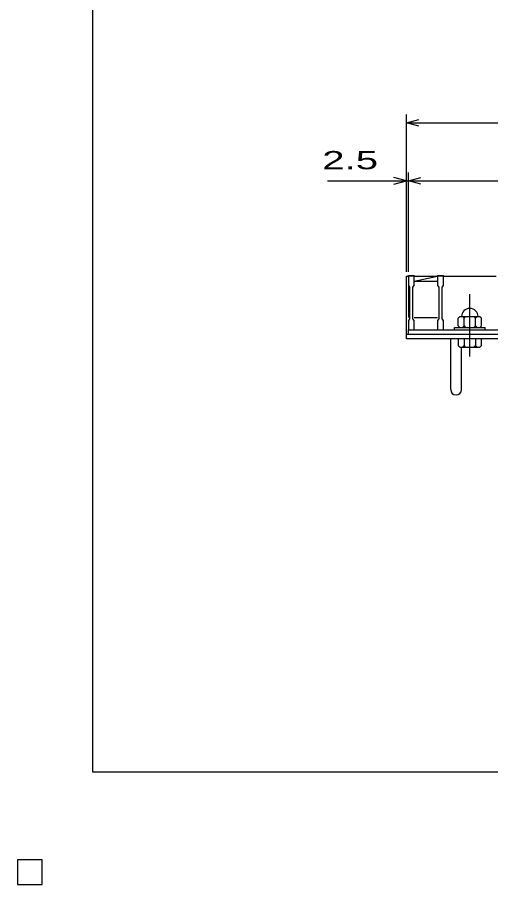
# Model space of a CAD drawing. Units: millimetres, scale not verified. Extents: x -1820 to 1731, y -1282 to 1054.
# Drawn here: x -1820 to -1249, y -1282 to -235 of the extents above; entities that cross this region are included whole.
import ezdxf
from ezdxf.enums import TextEntityAlignment as Align

# ---------------------------------------------------------------- set-up
doc = ezdxf.new("R2010")
doc.units = ezdxf.units.MM
doc.header["$LTSCALE"] = 10
doc.linetypes.add('CHAIN', pattern=[18.5, 12, -1.5, 3.5, -1.5])
for name, color, linetype, lineweight in [('0_2', 150, 'Continuous', 25), ('16', 3, 'Continuous', 25), ('19', 6, 'Continuous', 25), ('22', 4, 'Continuous', 25)]:
    doc.layers.add(name, color=color, linetype=linetype, lineweight=lineweight)
doc.styles.add('ベクトル', font='')
doc.styles.get('ベクトル').set_extended_font_data('ベクトル')

msp = doc.modelspace()

# ---------------------------------------------------------------- linework, layer by layer
at = {"layer": '0_2'}
for p, q in [((-1729, -1146.5), (-1729, 1053.5)), ((1731, -1146.5), (-1729, -1146.5))]:
    msp.add_line(p, q, dxfattribs=at)
at = {"layer": '16'}
for p, q in [((-1348, -547.5), (-1348, -546.8)), ((-1348, -546.8), (-1341, -546.8)), ((-1348, -547.5), (-1348, -559)), ((-1341, -547.5), (-1348, -547.5)), ((-1348, -547.5), (-1348, -597.5)), ((-1341, -546.8), (-1341, -547.5)), ((-1341, -559), (-1341, -547.5)), ((-1341, -547.5), (-1312.7, -547.5)), ((-1341, -553.5), (-1312.7, -547.5)), ((-1341, -553.5), (-1312.7, -553.5)), ((-1312.7, -547.5), (-1312.7, -546.8)), ((-1312.7, -546.8), (-1305.7, -546.8)), ((-1312.7, -547.5), (-1312.7, -559)), ((-1305.7, -547.5), (-1312.7, -547.5)), ((-1305.7, -546.8), (-1305.7, -547.5)), ((-1305.7, -559), (-1305.7, -547.5)), ((-1305.7, -547.5), (-1242.1, -547.5)), ((-1348, -559), (-1346.5, -561)), ((-1346.5, -561), (-1346.5, -599)), ((-1342.5, -561), (-1341, -559)), ((-1342.5, -599), (-1342.5, -561)), ((-1312.7, -559), (-1311.2, -561)), ((-1311.2, -561), (-1311.2, -599)), ((-1307.2, -561), (-1305.7, -559)), ((-1307.2, -599), (-1307.2, -561)), ((-1285.9, -596.5), (-1287.9, -598.5)), ((-1285.9, -596.5), (-1261.9, -596.5)), ((-1280.9, -598.5), (-1282.9, -596.5)), ((-1280.9, -598.5), (-1278.9, -596.5)), ((-1266.9, -598.5), (-1268.9, -596.5)), ((-1266.9, -598.5), (-1264.9, -596.5)), ((-1259.9, -598.5), (-1261.9, -596.5)), ((-1346.5, -599), (-1348, -601)), ((-1348, -601), (-1348, -612.5)), ((-1341, -601), (-1342.5, -599)), ((-1341, -597.5), (-1312.7, -597.5)), ((-1341, -612.5), (-1341, -601)), ((-1311.2, -599), (-1312.7, -601)), ((-1312.7, -601), (-1312.7, -612.5)), ((-1305.7, -601), (-1307.2, -599)), ((-1305.7, -612.5), (-1305.7, -601)), ((-1287.9, -607.5), (-1287.9, -598.5)), ((-1287.9, -607.5), (-1285.9, -609.5)), ((-1282.9, -609.5), (-1280.9, -607.5)), ((-1280.9, -607.5), (-1280.9, -598.5)), ((-1280.9, -607.5), (-1278.9, -609.5)), ((-1268.9, -609.5), (-1266.9, -607.5)), ((-1266.9, -607.5), (-1266.9, -598.5)), ((-1266.9, -607.5), (-1264.9, -609.5)), ((-1261.9, -609.5), (-1259.9, -607.5)), ((-1259.9, -607.5), (-1259.9, -598.5)), ((-1348, -612.5), (-1341, -612.5)), ((-1348, -612.5), (-353, -612.5)), ((-1348, -617.5), (-1348, -612.5)), ((-1348, -617.5), (-353, -617.5)), ((-1312.7, -612.5), (-1305.7, -612.5)), ((-1305.7, -612.5), (-1242.1, -612.5)), ((-1292.4, -612.5), (-1292.4, -609.5)), ((-1292.4, -609.5), (-1255.4, -609.5)), ((-1292.4, -612.5), (-1255.4, -612.5)), ((-1255.4, -612.5), (-1255.4, -609.5)), ((-1790, -1252.5), (-1820, -1252.5)), ((-1820, -1252.5), (-1820, -1282.5)), ((-1790, -1252.5), (-1820, -1252.5)), ((-1820, -1252.5), (-1820, -1282.5)), ((-1790, -1252.5), (-1820, -1252.5)), ((-1820, -1252.5), (-1820, -1282.5)), ((-1790, -1252.5), (-1820, -1252.5)), ((-1820, -1252.5), (-1820, -1282.5)), ((-1790, -1252.5), (-1820, -1252.5)), ((-1820, -1252.5), (-1820, -1282.5)), ((-1790, -1282.5), (-1790, -1252.5)), ((-1790, -1282.5), (-1790, -1252.5)), ((-1790, -1282.5), (-1790, -1252.5)), ((-1790, -1282.5), (-1790, -1252.5)), ((-1790, -1282.5), (-1790, -1252.5)), ((-1820, -1282.5), (-1790, -1282.5)), ((-1820, -1282.5), (-1790, -1282.5)), ((-1820, -1282.5), (-1790, -1282.5)), ((-1820, -1282.5), (-1790, -1282.5)), ((-1820, -1282.5), (-1790, -1282.5))]:
    msp.add_line(p, q, dxfattribs=at)
at = {"layer": '16', "linetype": 'CHAIN'}
msp.add_line((-1273.9, -644.5), (-1273.9, -569.5), dxfattribs=at)
at = {"layer": '16'}
msp.add_arc((-1273.9, -596.5), 10, 0, 180, dxfattribs=at)
at = {"layer": '19'}
for p, q in [((-1350.5, -617.5), (-1350.5, -547.5)), ((-1350.5, -547.5), (-1348, -547.5)), ((-1350.5, -617.5), (-350.5, -617.5)), ((-1350.5, -623.5), (-1350.5, -617.5)), ((-350.5, -623.5), (-1350.5, -623.5)), ((-1297, -684.61), (-1297, -623.5)), ((-1287.9, -623.5), (-1287.9, -631.5)), ((-1259.9, -623.5), (-1287.9, -623.5)), ((-1280.9, -623.5), (-1280.9, -631.5)), ((-1266.9, -623.5), (-1266.9, -631.5)), ((-1259.9, -631.5), (-1259.9, -623.5)), ((-1287.9, -631.5), (-1285.9, -633.5)), ((-1285.9, -633.5), (-1261.9, -633.5)), ((-1284, -684.61), (-1284, -633.5)), ((-1280.9, -631.5), (-1282.9, -633.5)), ((-1278.9, -633.5), (-1280.9, -631.5)), ((-1266.9, -631.5), (-1268.9, -633.5)), ((-1264.9, -633.5), (-1266.9, -631.5)), ((-1261.9, -633.5), (-1259.9, -631.5))]:
    msp.add_line(p, q, dxfattribs=at)
msp.add_arc((-1290.5, -684.61), 6.5, 180, 0, dxfattribs=at)
at = {"layer": '22'}
for p, q in [((-1350.5, -542.5), (-1350.5, -352.5)), ((-1350.5, -362.5), (-1335.5, -358.5)), ((-1335.5, -366.5), (-1350.5, -362.5)), ((-1350.5, -362.5), (-350.5, -362.5)), ((-1350.5, -432.5), (-1365.5, -428.5)), ((-1350.5, -542.5), (-1350.5, -422.5)), ((-1348, -542.5), (-1348, -422.5)), ((-1348, -432.5), (-1333, -428.5)), ((-1445.5, -432.5), (-1350.5, -432.5)), ((-1365.5, -436.5), (-1350.5, -432.5)), ((-1350.5, -432.5), (-1348, -432.5)), ((-1333, -436.5), (-1348, -432.5)), ((-1348, -432.5), (-353, -432.5))]:
    msp.add_line(p, q, dxfattribs=at)
at = {"layer": '22', "color": 2}
for p, q in [((-1790, -1252.5), (-1820, -1252.5)), ((-1820, -1252.5), (-1820, -1282.5)), ((-1790, -1252.5), (-1820, -1252.5)), ((-1820, -1252.5), (-1820, -1282.5)), ((-1790, -1252.5), (-1820, -1252.5)), ((-1820, -1252.5), (-1820, -1282.5)), ((-1790, -1282.5), (-1790, -1252.5)), ((-1790, -1282.5), (-1790, -1252.5)), ((-1790, -1282.5), (-1790, -1252.5)), ((-1820, -1282.5), (-1790, -1282.5)), ((-1820, -1282.5), (-1790, -1282.5)), ((-1820, -1282.5), (-1790, -1282.5))]:
    msp.add_line(p, q, dxfattribs=at)

# ---------------------------------------------------------------- texts
at = {"layer": '22', "color": 2, "style": 'ベクトル', "width": 1.65}
msp.add_text(' 2.5 ', height=21.99, dxfattribs=at).set_placement((-1465.5, -407.5), align=Align.MIDDLE_LEFT)

doc.saveas('drawing.dxf')
